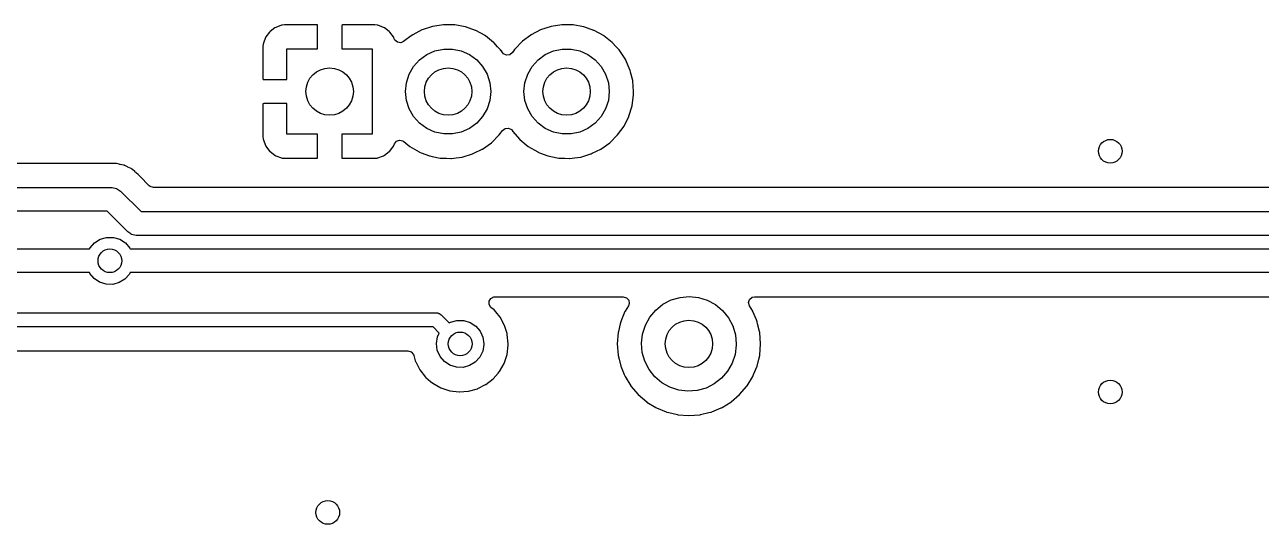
# Model space of a CAD drawing. Extents: x 123 to 292, y -246 to -33.
# Drawn here: x 223.99 to 250.07, y -116.07 to -105.53 of the extents above; entities that cross this region are included whole.
import ezdxf

# ---------------------------------------------------------------- set-up
doc = ezdxf.new("R2010")
doc.units = 0
doc.layers.add('BLACK', color=7, linetype='CONTINUOUS')

msp = doc.modelspace()

# ---------------------------------------------------------------- linework, layer by layer
at = {"layer": 'BLACK', "linetype": 'CONTINUOUS'}
for p, q in [((229.264, -105.599), (229.162, -105.676)), ((229.28, -105.591), (229.264, -105.599)), ((229.4, -105.546), (229.28, -105.591)), ((229.416, -105.542), (229.4, -105.546)), ((229.467, -105.536), (229.416, -105.542)), ((229.473, -105.536), (229.467, -105.536)), ((230.15, -105.536), (229.473, -105.536)), ((230.158, -105.538), (230.15, -105.536)), ((230.16, -105.539), (230.158, -105.538)), ((230.164, -105.554), (230.16, -105.539)), ((230.164, -106.044), (230.164, -105.554)), ((230.674, -105.542), (230.672, -105.55)), ((230.672, -105.55), (230.672, -106.044)), ((230.675, -105.54), (230.674, -105.542)), ((230.69, -105.536), (230.675, -105.54)), ((231.363, -105.536), (230.69, -105.536)), ((231.369, -105.536), (231.363, -105.536)), ((231.42, -105.542), (231.369, -105.536)), ((231.436, -105.546), (231.42, -105.542)), ((231.556, -105.591), (231.436, -105.546)), ((231.572, -105.599), (231.556, -105.591)), ((231.674, -105.676), (231.572, -105.599)), ((232.366, -105.643), (232.172, -105.744)), ((232.37, -105.641), (232.366, -105.643)), ((232.366, -105.643), (232.366, -105.643)), ((232.59, -105.569), (232.37, -105.641)), ((232.819, -105.534), (232.59, -105.569)), ((232.825, -105.534), (232.819, -105.534)), ((232.974, -105.536), (232.825, -105.534)), ((232.825, -105.534), (232.825, -105.534)), ((233.051, -105.537), (232.974, -105.536)), ((233.056, -105.538), (233.051, -105.537)), ((233.274, -105.577), (233.056, -105.538)), ((233.056, -105.538), (233.056, -105.538)), ((233.279, -105.578), (233.274, -105.577)), ((233.274, -105.577), (233.274, -105.577)), ((233.284, -105.579), (233.279, -105.578)), ((233.492, -105.653), (233.284, -105.579)), ((233.284, -105.579), (233.284, -105.579)), ((233.497, -105.655), (233.492, -105.653)), ((233.492, -105.653), (233.492, -105.653)), ((233.502, -105.657), (233.497, -105.655)), ((233.696, -105.764), (233.502, -105.657)), ((233.502, -105.657), (233.502, -105.657)), ((234.866, -105.643), (234.672, -105.744)), ((234.87, -105.641), (234.866, -105.643)), ((234.866, -105.643), (234.866, -105.643)), ((235.09, -105.569), (234.87, -105.641)), ((235.319, -105.534), (235.09, -105.569)), ((235.325, -105.534), (235.319, -105.534)), ((235.474, -105.536), (235.325, -105.534)), ((235.325, -105.534), (235.325, -105.534)), ((235.551, -105.537), (235.474, -105.536)), ((235.556, -105.538), (235.551, -105.537)), ((235.774, -105.577), (235.556, -105.538)), ((235.556, -105.538), (235.556, -105.538)), ((235.779, -105.578), (235.774, -105.577)), ((235.774, -105.577), (235.774, -105.577)), ((235.784, -105.579), (235.779, -105.578)), ((235.992, -105.653), (235.784, -105.579)), ((235.784, -105.579), (235.784, -105.579)), ((235.997, -105.655), (235.992, -105.653)), ((235.992, -105.653), (235.992, -105.653)), ((236.002, -105.657), (235.997, -105.655)), ((236.196, -105.764), (236.002, -105.657)), ((236.002, -105.657), (236.002, -105.657)), ((229.065, -105.806), (229.02, -105.926)), ((229.073, -105.79), (229.065, -105.806)), ((229.15, -105.688), (229.073, -105.79)), ((229.162, -105.676), (229.15, -105.688)), ((231.686, -105.688), (231.674, -105.676)), ((231.763, -105.79), (231.686, -105.688)), ((231.771, -105.806), (231.763, -105.79)), ((231.782, -105.834), (231.771, -105.806)), ((231.795, -105.859), (231.782, -105.834)), ((231.849, -105.905), (231.795, -105.859)), ((231.919, -105.914), (231.849, -105.905)), ((231.979, -105.886), (231.919, -105.914)), ((231.98, -105.887), (231.979, -105.886)), ((231.984, -105.884), (231.98, -105.887)), ((232.161, -105.751), (231.984, -105.884)), ((232.165, -105.748), (232.161, -105.751)), ((232.161, -105.751), (232.161, -105.751)), ((232.172, -105.744), (232.165, -105.748)), ((233.7, -105.767), (233.696, -105.764)), ((233.696, -105.764), (233.696, -105.764)), ((233.704, -105.77), (233.7, -105.767)), ((233.878, -105.907), (233.704, -105.77)), ((233.704, -105.77), (233.704, -105.77)), ((233.882, -105.91), (233.878, -105.907)), ((233.878, -105.907), (233.878, -105.907)), ((233.963, -105.999), (233.882, -105.91)), ((234.48, -105.887), (234.442, -105.926)), ((234.484, -105.884), (234.48, -105.887)), ((234.661, -105.751), (234.484, -105.884)), ((234.665, -105.748), (234.661, -105.751)), ((234.661, -105.751), (234.661, -105.751)), ((234.672, -105.744), (234.665, -105.748)), ((236.2, -105.767), (236.196, -105.764)), ((236.196, -105.764), (236.196, -105.764)), ((236.204, -105.77), (236.2, -105.767)), ((236.378, -105.907), (236.204, -105.77)), ((236.204, -105.77), (236.204, -105.77)), ((236.382, -105.91), (236.378, -105.907)), ((236.378, -105.907), (236.378, -105.907)), ((236.463, -105.999), (236.382, -105.91)), ((229.016, -105.942), (229.01, -105.993)), ((229.01, -105.993), (229.01, -105.999)), ((229.01, -105.999), (229.01, -106.672)), ((229.02, -105.926), (229.016, -105.942)), ((229.518, -106.69), (229.518, -106.044)), ((229.518, -106.044), (230.164, -106.044)), ((230.672, -106.044), (231.318, -106.044)), ((231.318, -106.044), (231.318, -107.844)), ((232.316, -106.275), (232.468, -106.165)), ((232.468, -106.165), (232.64, -106.088)), ((232.64, -106.088), (232.824, -106.049)), ((232.824, -106.049), (233.012, -106.049)), ((233.012, -106.049), (233.196, -106.088)), ((233.196, -106.088), (233.368, -106.165)), ((233.368, -106.165), (233.52, -106.275)), ((234.024, -106.067), (233.963, -105.999)), ((234.038, -106.082), (234.024, -106.067)), ((234.041, -106.086), (234.038, -106.082)), ((234.063, -106.121), (234.041, -106.086)), ((234.041, -106.086), (234.041, -106.086)), ((234.084, -106.145), (234.063, -106.121)), ((234.147, -106.176), (234.084, -106.145)), ((234.218, -106.168), (234.147, -106.176)), ((234.273, -106.123), (234.218, -106.168)), ((234.32, -106.055), (234.273, -106.123)), ((234.367, -106.005), (234.32, -106.055)), ((234.442, -105.926), (234.367, -106.005)), ((234.816, -106.275), (234.968, -106.165)), ((234.968, -106.165), (235.14, -106.088)), ((235.14, -106.088), (235.324, -106.049)), ((235.324, -106.049), (235.512, -106.049)), ((235.512, -106.049), (235.696, -106.088)), ((235.696, -106.088), (235.868, -106.165)), ((235.868, -106.165), (236.02, -106.275)), ((236.524, -106.067), (236.463, -105.999)), ((236.538, -106.082), (236.524, -106.067)), ((236.664, -106.276), (236.538, -106.082)), ((232.096, -106.578), (232.19, -106.415)), ((232.19, -106.415), (232.316, -106.275)), ((233.52, -106.275), (233.646, -106.415)), ((233.646, -106.415), (233.74, -106.578)), ((234.596, -106.578), (234.69, -106.415)), ((234.69, -106.415), (234.816, -106.275)), ((236.02, -106.275), (236.146, -106.415)), ((236.146, -106.415), (236.24, -106.578)), ((236.666, -106.281), (236.664, -106.276)), ((236.754, -106.484), (236.666, -106.281)), ((236.666, -106.281), (236.666, -106.281)), ((229.01, -106.672), (229.014, -106.687)), ((229.014, -106.687), (229.016, -106.688)), ((229.016, -106.688), (229.024, -106.69)), ((229.024, -106.69), (229.518, -106.69)), ((232.038, -106.757), (232.096, -106.578)), ((233.74, -106.578), (233.798, -106.757)), ((234.538, -106.757), (234.596, -106.578)), ((236.24, -106.578), (236.298, -106.757)), ((236.756, -106.489), (236.754, -106.484)), ((236.757, -106.494), (236.756, -106.489)), ((236.767, -106.533), (236.757, -106.494)), ((236.757, -106.494), (236.757, -106.494)), ((236.812, -106.713), (236.767, -106.533)), ((232.018, -106.944), (232.038, -106.757)), ((232.038, -107.131), (232.018, -106.944)), ((233.798, -106.757), (233.818, -106.944)), ((233.818, -106.944), (233.798, -107.131)), ((234.518, -106.944), (234.538, -106.757)), ((234.538, -107.131), (234.518, -106.944)), ((236.298, -106.757), (236.318, -106.944)), ((236.318, -106.944), (236.298, -107.131)), ((236.813, -106.718), (236.812, -106.713)), ((236.822, -106.827), (236.813, -106.718)), ((236.813, -106.718), (236.813, -106.718)), ((236.831, -106.944), (236.822, -106.827)), ((236.83, -106.999), (236.831, -106.947)), ((236.831, -106.947), (236.831, -106.944)), ((236.831, -106.947), (236.831, -106.947)), ((229.012, -107.204), (229.01, -107.212)), ((229.01, -107.212), (229.01, -107.889)), ((229.013, -107.202), (229.012, -107.204)), ((229.028, -107.198), (229.013, -107.202)), ((229.518, -107.198), (229.028, -107.198)), ((229.518, -107.844), (229.518, -107.198)), ((232.096, -107.31), (232.038, -107.131)), ((233.798, -107.131), (233.74, -107.31)), ((234.596, -107.31), (234.538, -107.131)), ((236.298, -107.131), (236.24, -107.31)), ((236.799, -107.243), (236.83, -107.013)), ((236.83, -107.013), (236.83, -106.999)), ((232.19, -107.473), (232.096, -107.31)), ((232.316, -107.613), (232.19, -107.473)), ((233.646, -107.473), (233.52, -107.613)), ((233.74, -107.31), (233.646, -107.473)), ((234.69, -107.473), (234.596, -107.31)), ((234.816, -107.613), (234.69, -107.473)), ((236.146, -107.473), (236.02, -107.613)), ((236.24, -107.31), (236.146, -107.473)), ((236.637, -107.657), (236.73, -107.469)), ((236.73, -107.469), (236.732, -107.464)), ((236.73, -107.469), (236.73, -107.469)), ((236.732, -107.464), (236.799, -107.243)), ((232.468, -107.723), (232.316, -107.613)), ((232.64, -107.8), (232.468, -107.723)), ((233.368, -107.723), (233.196, -107.8)), ((233.52, -107.613), (233.368, -107.723)), ((234.063, -107.764), (234.119, -107.72)), ((234.119, -107.72), (234.19, -107.714)), ((234.19, -107.714), (234.253, -107.747)), ((234.968, -107.723), (234.816, -107.613)), ((235.14, -107.8), (234.968, -107.723)), ((235.868, -107.723), (235.696, -107.8)), ((236.02, -107.613), (235.868, -107.723)), ((236.494, -107.86), (236.629, -107.672)), ((236.629, -107.672), (236.637, -107.657)), ((229.01, -107.889), (229.01, -107.895)), ((229.01, -107.895), (229.016, -107.946)), ((229.016, -107.946), (229.02, -107.962)), ((229.02, -107.962), (229.065, -108.082)), ((230.164, -107.844), (229.518, -107.844)), ((230.164, -108.338), (230.164, -107.844)), ((231.318, -107.844), (230.672, -107.844)), ((230.672, -107.844), (230.672, -108.334)), ((231.783, -108.05), (231.826, -107.993)), ((231.826, -107.993), (231.892, -107.969)), ((231.892, -107.969), (231.962, -107.984)), ((231.962, -107.984), (231.982, -107.997)), ((231.982, -107.997), (232.107, -108.102)), ((232.824, -107.839), (232.64, -107.8)), ((233.012, -107.839), (232.824, -107.839)), ((233.196, -107.8), (233.012, -107.839)), ((233.83, -108.023), (233.994, -107.86)), ((233.994, -107.86), (234.021, -107.824)), ((234.021, -107.824), (234.063, -107.764)), ((234.253, -107.747), (234.273, -107.772)), ((234.273, -107.772), (234.275, -107.774)), ((234.275, -107.774), (234.275, -107.774)), ((234.275, -107.774), (234.278, -107.779)), ((234.278, -107.779), (234.429, -107.954)), ((234.429, -107.954), (234.607, -108.102)), ((235.324, -107.839), (235.14, -107.8)), ((235.512, -107.839), (235.324, -107.839)), ((235.696, -107.8), (235.512, -107.839)), ((236.33, -108.023), (236.494, -107.86)), ((229.065, -108.082), (229.073, -108.098)), ((229.073, -108.098), (229.15, -108.2)), ((229.15, -108.2), (229.162, -108.212)), ((229.162, -108.212), (229.264, -108.289)), ((231.572, -108.289), (231.674, -108.212)), ((231.674, -108.212), (231.686, -108.2)), ((231.686, -108.2), (231.763, -108.098)), ((231.763, -108.098), (231.771, -108.082)), ((231.771, -108.082), (231.783, -108.05)), ((232.107, -108.102), (232.307, -108.219)), ((232.307, -108.219), (232.312, -108.22)), ((232.312, -108.22), (232.312, -108.22)), ((232.312, -108.22), (232.347, -108.234)), ((232.347, -108.234), (232.524, -108.301)), ((233.217, -108.325), (233.429, -108.261)), ((233.429, -108.261), (233.434, -108.26)), ((233.434, -108.26), (233.46, -108.247)), ((233.46, -108.247), (233.637, -108.16)), ((233.637, -108.16), (233.642, -108.158)), ((233.637, -108.16), (233.637, -108.16)), ((233.642, -108.158), (233.83, -108.023)), ((234.607, -108.102), (234.807, -108.219)), ((234.807, -108.219), (234.812, -108.22)), ((234.812, -108.22), (234.812, -108.22)), ((234.812, -108.22), (234.847, -108.234)), ((234.847, -108.234), (235.024, -108.301)), ((235.717, -108.325), (235.929, -108.261)), ((235.929, -108.261), (235.934, -108.26)), ((235.934, -108.26), (235.96, -108.247)), ((235.96, -108.247), (236.137, -108.16)), ((236.137, -108.16), (236.142, -108.158)), ((236.137, -108.16), (236.137, -108.16)), ((236.142, -108.158), (236.33, -108.023)), ((225.815, -108.462), (220.777, -108.462)), ((225.818, -108.461), (225.815, -108.462)), ((225.83, -108.461), (225.818, -108.461)), ((225.896, -108.459), (225.83, -108.461)), ((225.903, -108.461), (225.896, -108.459)), ((225.907, -108.461), (225.903, -108.461)), ((225.911, -108.461), (225.907, -108.461)), ((225.911, -108.462), (225.911, -108.461)), ((225.917, -108.462), (225.911, -108.462)), ((225.922, -108.462), (225.917, -108.462)), ((225.917, -108.462), (225.917, -108.462)), ((225.977, -108.475), (225.922, -108.462)), ((225.993, -108.48), (225.977, -108.475)), ((225.998, -108.481), (225.993, -108.48)), ((226.069, -108.495), (225.998, -108.481)), ((226.076, -108.498), (226.069, -108.495)), ((226.081, -108.5), (226.076, -108.498)), ((226.087, -108.502), (226.081, -108.5)), ((226.094, -108.504), (226.087, -108.502)), ((226.153, -108.534), (226.094, -108.504)), ((229.264, -108.289), (229.28, -108.297)), ((229.28, -108.297), (229.4, -108.342)), ((229.4, -108.342), (229.416, -108.346)), ((229.416, -108.346), (229.467, -108.352)), ((229.467, -108.352), (229.473, -108.352)), ((229.473, -108.352), (230.146, -108.352)), ((230.146, -108.352), (230.161, -108.348)), ((230.161, -108.348), (230.162, -108.346)), ((230.162, -108.346), (230.164, -108.338)), ((230.672, -108.334), (230.676, -108.349)), ((230.676, -108.349), (230.678, -108.35)), ((230.678, -108.35), (230.686, -108.352)), ((230.686, -108.352), (231.363, -108.352)), ((231.363, -108.352), (231.369, -108.352)), ((231.369, -108.352), (231.42, -108.346)), ((231.42, -108.346), (231.436, -108.342)), ((231.436, -108.342), (231.556, -108.297)), ((231.556, -108.297), (231.572, -108.289)), ((232.524, -108.301), (232.529, -108.302)), ((232.529, -108.302), (232.529, -108.302)), ((232.529, -108.302), (232.582, -108.313)), ((232.582, -108.313), (232.751, -108.347)), ((232.751, -108.347), (232.881, -108.352)), ((232.881, -108.352), (232.977, -108.356)), ((232.977, -108.356), (232.977, -108.356)), ((232.977, -108.356), (232.982, -108.356)), ((232.982, -108.356), (232.987, -108.355)), ((232.987, -108.355), (233.087, -108.342)), ((232.987, -108.355), (232.987, -108.355)), ((233.087, -108.342), (233.212, -108.326)), ((233.212, -108.326), (233.217, -108.325)), ((233.217, -108.325), (233.217, -108.325)), ((235.024, -108.301), (235.029, -108.302)), ((235.029, -108.302), (235.029, -108.302)), ((235.029, -108.302), (235.082, -108.313)), ((235.082, -108.313), (235.251, -108.347)), ((235.251, -108.347), (235.381, -108.352)), ((235.381, -108.352), (235.477, -108.356)), ((235.477, -108.356), (235.477, -108.356)), ((235.477, -108.356), (235.482, -108.356)), ((235.482, -108.356), (235.487, -108.355)), ((235.487, -108.355), (235.587, -108.342)), ((235.487, -108.355), (235.487, -108.355)), ((235.587, -108.342), (235.712, -108.326)), ((235.712, -108.326), (235.717, -108.325)), ((235.717, -108.325), (235.717, -108.325)), ((226.159, -108.537), (226.153, -108.534)), ((226.163, -108.539), (226.159, -108.537)), ((226.229, -108.57), (226.163, -108.539)), ((226.235, -108.575), (226.229, -108.57)), ((226.24, -108.578), (226.235, -108.575)), ((226.245, -108.581), (226.24, -108.578)), ((226.252, -108.585), (226.245, -108.581)), ((226.257, -108.589), (226.252, -108.585)), ((226.307, -108.632), (226.257, -108.589)), ((226.257, -108.589), (226.257, -108.589)), ((226.311, -108.635), (226.307, -108.632)), ((226.324, -108.645), (226.311, -108.635)), ((226.333, -108.652), (226.324, -108.645)), ((226.339, -108.658), (226.333, -108.652)), ((226.346, -108.665), (226.339, -108.658)), ((226.381, -108.694), (226.346, -108.665)), ((226.387, -108.699), (226.381, -108.694)), ((226.381, -108.694), (226.381, -108.694)), ((226.391, -108.705), (226.387, -108.699)), ((226.399, -108.717), (226.391, -108.705)), ((226.391, -108.705), (226.391, -108.705)), ((226.412, -108.731), (226.399, -108.717)), ((226.613, -108.933), (226.412, -108.731)), ((217.092, -108.97), (225.828, -108.97)), ((225.828, -108.97), (225.924, -108.989)), ((225.924, -108.989), (226.005, -109.043)), ((226.005, -109.043), (226.44, -109.478)), ((226.634, -108.949), (226.613, -108.933)), ((226.702, -108.969), (226.634, -108.949)), ((252.618, -108.969), (226.702, -108.969)), ((225.724, -109.47), (217.091, -109.47)), ((226.159, -109.905), (225.724, -109.47)), ((226.44, -109.478), (252.88, -109.478)), ((225.457, -110.135), (225.576, -110.059)), ((225.576, -110.059), (225.713, -110.02)), ((225.713, -110.02), (225.855, -110.021)), ((225.855, -110.021), (225.99, -110.062)), ((225.99, -110.062), (226.109, -110.139)), ((226.223, -109.947), (226.159, -109.905)), ((226.159, -109.905), (226.159, -109.905)), ((226.24, -109.959), (226.223, -109.947)), ((226.336, -109.978), (226.24, -109.959)), ((252.984, -109.978), (226.336, -109.978)), ((215.797, -110.265), (225.351, -110.265)), ((225.351, -110.265), (225.363, -110.241)), ((225.363, -110.241), (225.457, -110.135)), ((226.109, -110.139), (226.202, -110.246)), ((226.202, -110.246), (226.211, -110.265)), ((226.211, -110.265), (250.932, -110.265)), ((225.35, -110.765), (215.795, -110.765)), ((225.356, -110.78), (225.35, -110.765)), ((225.447, -110.888), (225.356, -110.78)), ((226.195, -110.795), (226.1, -110.9)), ((226.209, -110.765), (226.195, -110.795)), ((250.718, -110.765), (226.209, -110.765)), ((225.565, -110.967), (225.447, -110.888)), ((225.701, -111.009), (225.565, -110.967)), ((225.842, -111.012), (225.701, -111.009)), ((225.979, -110.974), (225.842, -111.012)), ((226.1, -110.9), (225.979, -110.974)), ((233.781, -111.367), (233.818, -111.307)), ((233.782, -111.438), (233.781, -111.367)), ((233.818, -111.307), (233.882, -111.276)), ((233.882, -111.276), (233.903, -111.274)), ((233.903, -111.274), (236.613, -111.274)), ((236.613, -111.274), (236.681, -111.294)), ((236.681, -111.294), (236.728, -111.348)), ((236.728, -111.348), (236.738, -111.418)), ((237.45, -111.431), (237.623, -111.341)), ((237.623, -111.341), (237.811, -111.286)), ((237.811, -111.286), (238.005, -111.268)), ((238.005, -111.268), (238.199, -111.288)), ((238.199, -111.288), (238.386, -111.346)), ((238.386, -111.346), (238.557, -111.439)), ((239.257, -111.397), (239.278, -111.33)), ((239.276, -111.466), (239.257, -111.397)), ((239.278, -111.33), (239.333, -111.284)), ((239.333, -111.284), (239.383, -111.274)), ((239.383, -111.274), (250.331, -111.274)), ((214.444, -111.61), (232.664, -111.61)), ((232.664, -111.61), (232.683, -111.615)), ((232.683, -111.615), (232.703, -111.615)), ((232.703, -111.615), (232.72, -111.625)), ((232.72, -111.625), (232.739, -111.63)), ((232.739, -111.63), (232.753, -111.644)), ((232.753, -111.644), (232.77, -111.654)), ((232.77, -111.654), (232.943, -111.827)), ((233.822, -111.497), (233.782, -111.438)), ((233.886, -111.55), (233.822, -111.497)), ((233.891, -111.554), (233.886, -111.55)), ((233.886, -111.55), (233.886, -111.55)), ((233.895, -111.559), (233.891, -111.554)), ((233.923, -111.593), (233.895, -111.559)), ((233.895, -111.559), (233.895, -111.559)), ((234.016, -111.707), (233.923, -111.593)), ((236.648, -111.586), (236.575, -111.763)), ((236.65, -111.581), (236.648, -111.586)), ((236.648, -111.586), (236.648, -111.586)), ((236.652, -111.577), (236.65, -111.581)), ((236.72, -111.466), (236.652, -111.577)), ((236.652, -111.577), (236.652, -111.577)), ((236.738, -111.418), (236.72, -111.466)), ((237.173, -111.703), (237.298, -111.554)), ((237.298, -111.554), (237.45, -111.431)), ((238.557, -111.439), (238.708, -111.563)), ((238.708, -111.563), (238.831, -111.715)), ((239.344, -111.577), (239.276, -111.466)), ((239.346, -111.581), (239.344, -111.577)), ((239.344, -111.577), (239.344, -111.577)), ((239.348, -111.586), (239.346, -111.581)), ((239.421, -111.763), (239.348, -111.586)), ((239.348, -111.586), (239.348, -111.586)), ((232.602, -111.91), (214.442, -111.91)), ((232.732, -112.04), (232.602, -111.91)), ((232.943, -111.827), (232.968, -111.812)), ((232.968, -111.812), (233.104, -111.773)), ((233.104, -111.773), (233.246, -111.773)), ((233.246, -111.773), (233.382, -111.814)), ((233.382, -111.814), (233.501, -111.891)), ((233.501, -111.891), (233.593, -111.999)), ((234.109, -111.882), (234.016, -111.707)), ((234.127, -111.943), (234.109, -111.882)), ((236.549, -111.842), (236.509, -112.008)), ((236.559, -111.8), (236.549, -111.842)), ((236.575, -111.763), (236.559, -111.8)), ((237.02, -112.06), (237.079, -111.874)), ((237.079, -111.874), (237.173, -111.703)), ((238.831, -111.715), (238.923, -111.887)), ((238.923, -111.887), (238.979, -112.074)), ((239.437, -111.8), (239.421, -111.763)), ((239.447, -111.842), (239.437, -111.8)), ((239.487, -112.008), (239.447, -111.842)), ((232.672, -112.262), (232.694, -112.122)), ((232.694, -112.122), (232.732, -112.04)), ((233.593, -111.999), (233.652, -112.128)), ((233.652, -112.128), (233.672, -112.268)), ((234.16, -112.052), (234.127, -111.943)), ((234.166, -112.071), (234.16, -112.052)), ((234.185, -112.268), (234.166, -112.071)), ((236.503, -112.031), (236.485, -112.268)), ((236.509, -112.008), (236.503, -112.031)), ((236.998, -112.254), (237.02, -112.06)), ((238.979, -112.074), (238.998, -112.268)), ((239.493, -112.031), (239.487, -112.008)), ((239.511, -112.268), (239.493, -112.031)), ((214.845, -112.418), (232.071, -112.418)), ((232.071, -112.418), (232.139, -112.439)), ((232.139, -112.439), (232.186, -112.492)), ((232.69, -112.402), (232.672, -112.262)), ((232.748, -112.532), (232.69, -112.402)), ((233.648, -112.42), (233.587, -112.548)), ((233.672, -112.28), (233.648, -112.42)), ((233.672, -112.268), (233.672, -112.28)), ((234.16, -112.493), (234.185, -112.296)), ((234.185, -112.296), (234.185, -112.268)), ((236.485, -112.268), (236.503, -112.505)), ((237.014, -112.449), (236.998, -112.254)), ((238.998, -112.296), (238.973, -112.49)), ((238.998, -112.268), (238.998, -112.296)), ((239.493, -112.505), (239.511, -112.268)), ((232.186, -112.492), (232.192, -112.51)), ((232.192, -112.51), (232.225, -112.626)), ((232.225, -112.626), (232.23, -112.641)), ((232.23, -112.641), (232.233, -112.647)), ((232.233, -112.647), (232.297, -112.771)), ((232.839, -112.641), (232.748, -112.532)), ((232.957, -112.719), (232.839, -112.641)), ((233.491, -112.653), (233.371, -112.727)), ((233.587, -112.548), (233.491, -112.653)), ((234, -112.852), (234.098, -112.68)), ((234.098, -112.68), (234.16, -112.493)), ((236.503, -112.505), (236.505, -112.51)), ((236.505, -112.51), (236.505, -112.51)), ((236.505, -112.51), (236.523, -112.588)), ((236.523, -112.588), (236.559, -112.736)), ((237.068, -112.636), (237.014, -112.449)), ((237.157, -112.81), (237.068, -112.636)), ((238.912, -112.675), (238.815, -112.844)), ((238.973, -112.49), (238.912, -112.675)), ((239.437, -112.736), (239.473, -112.588)), ((239.473, -112.588), (239.491, -112.51)), ((239.491, -112.51), (239.493, -112.505)), ((239.491, -112.51), (239.491, -112.51)), ((232.297, -112.771), (232.32, -112.817)), ((232.32, -112.817), (232.443, -112.972)), ((233.092, -112.762), (232.957, -112.719)), ((233.234, -112.764), (233.092, -112.762)), ((233.371, -112.727), (233.234, -112.764)), ((233.871, -113.002), (233.974, -112.883)), ((233.974, -112.883), (233.996, -112.857)), ((233.996, -112.857), (234, -112.852)), ((233.996, -112.857), (233.996, -112.857)), ((236.559, -112.736), (236.561, -112.74)), ((236.561, -112.74), (236.561, -112.74)), ((236.561, -112.74), (236.634, -112.916)), ((236.634, -112.916), (236.65, -112.955)), ((236.65, -112.955), (236.652, -112.959)), ((236.652, -112.959), (236.771, -113.153)), ((237.279, -112.963), (237.157, -112.81)), ((237.427, -113.089), (237.279, -112.963)), ((238.815, -112.844), (238.688, -112.992)), ((239.225, -113.153), (239.344, -112.959)), ((239.344, -112.959), (239.346, -112.955)), ((239.346, -112.955), (239.362, -112.916)), ((239.362, -112.916), (239.435, -112.74)), ((239.435, -112.74), (239.437, -112.736)), ((239.435, -112.74), (239.435, -112.74)), ((232.443, -112.972), (232.448, -112.976)), ((232.448, -112.976), (232.448, -112.976)), ((232.448, -112.976), (232.548, -113.061)), ((232.548, -113.061), (232.594, -113.1)), ((232.594, -113.1), (232.766, -113.197)), ((232.766, -113.197), (232.954, -113.258)), ((233.348, -113.266), (233.538, -113.213)), ((233.538, -113.213), (233.544, -113.21)), ((233.544, -113.21), (233.709, -113.126)), ((233.544, -113.21), (233.544, -113.21)), ((233.709, -113.126), (233.715, -113.124)), ((233.709, -113.126), (233.709, -113.126)), ((233.715, -113.124), (233.871, -113.002)), ((236.771, -113.153), (236.771, -113.153)), ((236.771, -113.153), (236.774, -113.157)), ((236.774, -113.157), (236.928, -113.338)), ((237.598, -113.184), (237.427, -113.089)), ((237.783, -113.245), (237.598, -113.184)), ((238.36, -113.2), (238.172, -113.253)), ((238.534, -113.112), (238.36, -113.2)), ((238.688, -112.992), (238.534, -113.112)), ((239.068, -113.338), (239.222, -113.157)), ((239.222, -113.157), (239.225, -113.153)), ((239.225, -113.153), (239.225, -113.153)), ((232.954, -113.258), (233.151, -113.281)), ((233.151, -113.281), (233.157, -113.281)), ((233.157, -113.281), (233.342, -113.266)), ((233.157, -113.281), (233.157, -113.281)), ((233.342, -113.266), (233.342, -113.266)), ((233.342, -113.266), (233.348, -113.266)), ((236.928, -113.338), (237.109, -113.492)), ((237.977, -113.268), (237.783, -113.245)), ((238.172, -113.253), (237.977, -113.268)), ((238.887, -113.492), (239.068, -113.338)), ((237.109, -113.492), (237.113, -113.495)), ((237.113, -113.495), (237.113, -113.495)), ((237.113, -113.495), (237.298, -113.608)), ((237.298, -113.608), (237.311, -113.616)), ((237.311, -113.616), (237.316, -113.618)), ((237.316, -113.618), (237.316, -113.618)), ((237.316, -113.618), (237.516, -113.701)), ((237.516, -113.701), (237.53, -113.707)), ((237.53, -113.707), (237.576, -113.718)), ((237.576, -113.718), (237.756, -113.761)), ((238.24, -113.761), (238.42, -113.718)), ((238.42, -113.718), (238.466, -113.707)), ((238.466, -113.707), (238.48, -113.701)), ((238.48, -113.701), (238.68, -113.618)), ((238.68, -113.618), (238.685, -113.616)), ((238.68, -113.618), (238.68, -113.618)), ((238.685, -113.616), (238.698, -113.608)), ((238.698, -113.608), (238.883, -113.495)), ((238.883, -113.495), (238.887, -113.492)), ((238.883, -113.495), (238.883, -113.495)), ((237.756, -113.761), (237.756, -113.761)), ((237.756, -113.761), (237.761, -113.763)), ((237.761, -113.763), (237.998, -113.781)), ((237.998, -113.781), (238.235, -113.763)), ((238.235, -113.763), (238.24, -113.761)), ((238.24, -113.761), (238.24, -113.761))]:
    msp.add_line(p, q, dxfattribs=at)
at = {"layer": 'BLACK'}
for centre, radius in [((230.418, -106.944), 0.5), ((232.918, -106.944), 0.5), ((235.418, -106.944), 0.5), ((246.888, -108.204), 0.25), ((225.781, -110.515), 0.25), ((237.998, -112.268), 0.5), ((233.172, -112.268), 0.25), ((246.888, -113.284), 0.25), ((230.378, -115.824), 0.25)]:
    msp.add_circle(centre, radius, dxfattribs=at)

doc.saveas('drawing.dxf')
